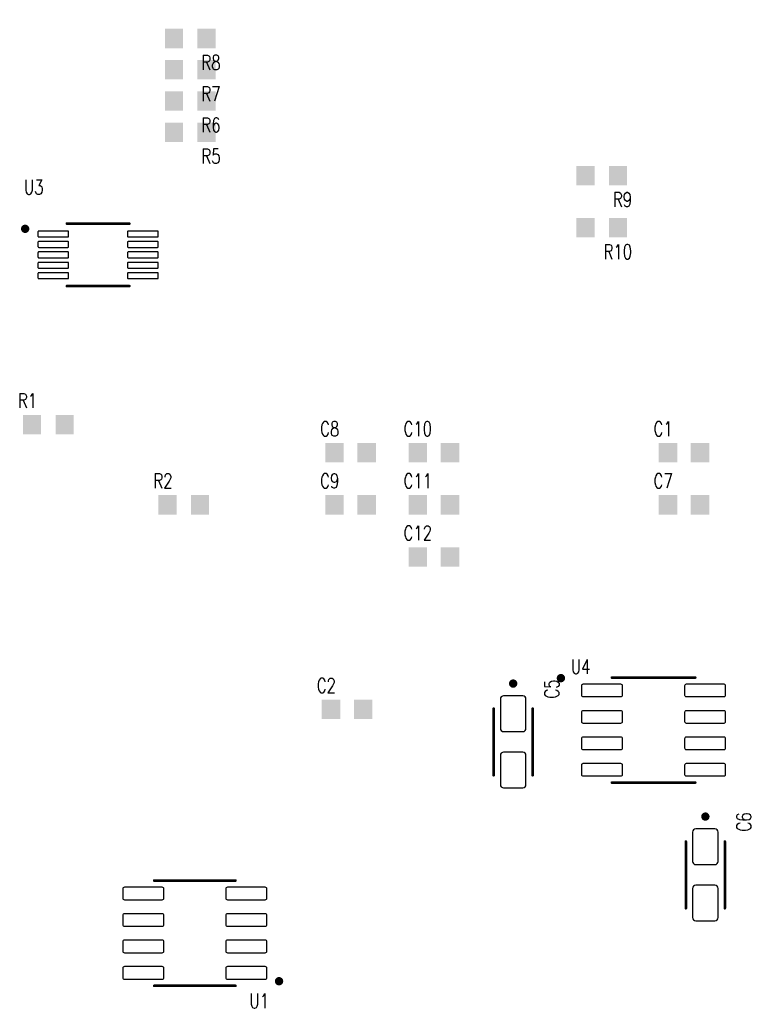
# Model space of a CAD drawing. Extents: x -268 to -157, y -49 to -1.
# Drawn here: x -192.4 to -157.3, y -48.35 to -0.91 of the extents above; entities that cross this region are included whole.
import ezdxf
from ezdxf.enums import TextEntityAlignment as Align

# ---------------------------------------------------------------- set-up
doc = ezdxf.new("R2010")
doc.units = 0
for name, color, linetype in [('DRIL_PLTE_THRU_01', 4, 'CONTINUOUS'), ('DRIL_PLTE_THRU_02', 216, 'CONTINUOUS'), ('PADS_BOT', 6, 'CONTINUOUS'), ('PADS_INNER', 136, 'CONTINUOUS'), ('PADS_TOP', 136, 'CONTINUOUS'), ('PART_NAME_01', 255, 'CONTINUOUS'), ('PART_TOP_2DLINE_126', 255, 'CONTINUOUS')]:
    doc.layers.add(name, color=color, linetype=linetype)
doc.styles.add('W0$1', font='simplex', dxfattribs={"width": 0.75})

# ---------------------------------------------------------------- blocks, each defined once
blk = doc.blocks.new('SMOOTH_0$127')
at = {"const_width": 0.0635}
blk.add_lwpolyline([(-0.03175, 0, 1), (0.03175, 0, 1)], format="xyb", close=True, dxfattribs=at)
blk = doc.blocks.new('PART_BODY_TOP_2')
at = {"layer": 'PART_TOP_2DLINE_126', "const_width": 0.2}
blk.add_lwpolyline([(-4.545, 2.495, 1), (-4.345, 2.495, 1)], format="xyb", close=True, dxfattribs=at)
at = {"layer": 'PART_TOP_2DLINE_126', "const_width": 0.127}
for points in [[(-2, 2.52), (2, 2.52)], [(-2, -2.52), (2, -2.52)]]:
    blk.add_lwpolyline(points, dxfattribs=at)
at = {"layer": 'PART_TOP_2DLINE_126'}
for p in [(-2, 2.52), (2, 2.52), (-2, -2.52), (2, -2.52)]:
    blk.add_blockref('SMOOTH_0$127', p, dxfattribs=at)
blk = doc.blocks.new('DRIL_HOLE_0')
blk.add_lwpolyline([(0, 0, 1), (0, 0, 1)], format="xyb", close=True)
blk = doc.blocks.new('PAD_0')
blk.add_lwpolyline([(0, 0, 1), (0, 0, 1)], format="xyb", close=True)
blk = doc.blocks.new('PAD_3')
blk.add_lwpolyline([(-0.911, -0.295), (0.911, -0.295, 0.414214), (0.985, -0.221), (0.985, 0.221, 0.414214), (0.911, 0.295), (-0.911, 0.295, 0.414214), (-0.985, 0.221), (-0.985, -0.221, 0.414214)], format="xyb", close=True)
blk = doc.blocks.new('STK_TOP_104')
at = {"layer": 'DRIL_PLTE_THRU_01'}
blk.add_blockref('DRIL_HOLE_0', (0, 0), dxfattribs=at)
at = {"layer": 'DRIL_PLTE_THRU_02'}
blk.add_blockref('DRIL_HOLE_0', (0, 0), dxfattribs=at)
at = {"layer": 'PADS_BOT'}
blk.add_blockref('PAD_0', (0, 0), dxfattribs=at)
at = {"layer": 'PADS_INNER'}
blk.add_blockref('PAD_0', (0, 0), dxfattribs=at)
at = {"layer": 'PADS_TOP'}
blk.add_blockref('PAD_3', (0, 0), dxfattribs=at)
blk = doc.blocks.new('SYM_TOP_5')
for name, p in [('PART_BODY_TOP_2', (0, 0)), ('STK_TOP_104', (-2.475, 1.905)), ('STK_TOP_104', (2.475, 1.905)), ('STK_TOP_104', (-2.475, 0.635)), ('STK_TOP_104', (2.475, 0.635)), ('STK_TOP_104', (-2.475, -0.635)), ('STK_TOP_104', (2.475, -0.635)), ('STK_TOP_104', (-2.475, -1.905)), ('STK_TOP_104', (2.475, -1.905))]:
    blk.add_blockref(name, p)
blk = doc.blocks.new('PART_TOP_0')
blk.add_blockref('SYM_TOP_5', (0, 0))
at = {"layer": 'PART_NAME_01', "style": 'W0$1', "width": 0.75}
blk.add_text('U4', height=0.7, dxfattribs=at).set_placement((-3.97, 2.697))
blk = doc.blocks.new('PART_BODY_TOP_3')
at = {"layer": 'PART_TOP_2DLINE_126', "const_width": 0.2}
blk.add_lwpolyline([(-4.14, 2.305, 1), (-3.94, 2.305, 1)], format="xyb", close=True, dxfattribs=at)
at = {"layer": 'PART_TOP_2DLINE_126', "const_width": 0.127}
for points in [[(-1.95, 2.525), (1.95, 2.525)], [(-1.95, -2.525), (1.95, -2.525)]]:
    blk.add_lwpolyline(points, dxfattribs=at)
at = {"layer": 'PART_TOP_2DLINE_126'}
for p in [(-1.95, 2.525), (1.95, 2.525), (-1.95, -2.525), (1.95, -2.525)]:
    blk.add_blockref('SMOOTH_0$127', p, dxfattribs=at)
blk = doc.blocks.new('PAD_6')
blk.add_lwpolyline([(-0.91, -0.3), (0.91, -0.3, 0.414214), (0.985, -0.225), (0.985, 0.225, 0.414214), (0.91, 0.3), (-0.91, 0.3, 0.414214), (-0.985, 0.225), (-0.985, -0.225, 0.414214)], format="xyb", close=True)
blk = doc.blocks.new('STK_TOP_105')
at = {"layer": 'DRIL_PLTE_THRU_01'}
blk.add_blockref('DRIL_HOLE_0', (0, 0), dxfattribs=at)
at = {"layer": 'DRIL_PLTE_THRU_02'}
blk.add_blockref('DRIL_HOLE_0', (0, 0), dxfattribs=at)
at = {"layer": 'PADS_BOT'}
blk.add_blockref('PAD_0', (0, 0), dxfattribs=at)
at = {"layer": 'PADS_INNER'}
blk.add_blockref('PAD_0', (0, 0), dxfattribs=at)
at = {"layer": 'PADS_TOP'}
blk.add_blockref('PAD_6', (0, 0), dxfattribs=at)
blk = doc.blocks.new('SYM_TOP_6')
for name, p in [('PART_BODY_TOP_3', (0, 0)), ('STK_TOP_105', (-2.47, 1.905)), ('STK_TOP_105', (2.47, 1.905)), ('STK_TOP_105', (-2.47, 0.635)), ('STK_TOP_105', (2.47, 0.635)), ('STK_TOP_105', (-2.47, -0.635)), ('STK_TOP_105', (2.47, -0.635)), ('STK_TOP_105', (-2.47, -1.905)), ('STK_TOP_105', (2.47, -1.905))]:
    blk.add_blockref(name, p)
blk = doc.blocks.new('PART_TOP_1')
blk.add_blockref('SYM_TOP_6', (0, 0))
at = {"layer": 'PART_NAME_01', "style": 'W0$1', "width": 0.75}
blk.add_text('U1', height=0.7, rotation=-180, dxfattribs=at).set_placement((-3.56, 2.902), align=Align.TOP_RIGHT)
blk = doc.blocks.new('PART_BODY_TOP_4')
at = {"layer": 'PART_TOP_2DLINE_126', "const_width": 0.127}
for points in [[(-1.6, 0.935), (1.6, 0.935)], [(-1.6, -0.935), (1.6, -0.935)]]:
    blk.add_lwpolyline(points, dxfattribs=at)
at = {"layer": 'PART_TOP_2DLINE_126', "const_width": 0.2}
blk.add_lwpolyline([(-2.9, 0, 1), (-2.7, 0, 1)], format="xyb", close=True, dxfattribs=at)
at = {"layer": 'PART_TOP_2DLINE_126'}
for p in [(-1.6, 0.935), (1.6, 0.935), (-1.6, -0.935), (1.6, -0.935)]:
    blk.add_blockref('SMOOTH_0$127', p, dxfattribs=at)
blk = doc.blocks.new('PAD_9')
blk.add_lwpolyline([(-0.701, -0.615), (0.701, -0.615, 0.414214), (0.855, -0.461), (0.855, 0.461, 0.414214), (0.701, 0.615), (-0.701, 0.615, 0.414214), (-0.855, 0.461), (-0.855, -0.461, 0.414214)], format="xyb", close=True)
blk = doc.blocks.new('STK_TOP_106')
at = {"layer": 'DRIL_PLTE_THRU_01'}
blk.add_blockref('DRIL_HOLE_0', (0, 0), dxfattribs=at)
at = {"layer": 'DRIL_PLTE_THRU_02'}
blk.add_blockref('DRIL_HOLE_0', (0, 0), dxfattribs=at)
at = {"layer": 'PADS_BOT'}
blk.add_blockref('PAD_0', (0, 0), dxfattribs=at)
at = {"layer": 'PADS_INNER'}
blk.add_blockref('PAD_0', (0, 0), dxfattribs=at)
at = {"layer": 'PADS_TOP'}
blk.add_blockref('PAD_9', (0, 0), dxfattribs=at)
blk = doc.blocks.new('SYM_TOP_7')
for name, p in [('PART_BODY_TOP_4', (0, 0)), ('STK_TOP_106', (-1.35, 0)), ('STK_TOP_106', (1.35, 0))]:
    blk.add_blockref(name, p)
blk = doc.blocks.new('PART_TOP_2')
blk.add_blockref('SYM_TOP_7', (0, 0))
at = {"layer": 'PART_NAME_01', "style": 'W0$1', "width": 0.75}
blk.add_text('C5', height=0.7, rotation=-180, dxfattribs=at).set_placement((-3, 1.5), align=Align.TOP_RIGHT)
blk = doc.blocks.new('PART_TOP_3')
blk.add_blockref('SYM_TOP_7', (0, 0))
at = {"layer": 'PART_NAME_01', "style": 'W0$1', "width": 0.75}
blk.add_text('C6', height=0.7, rotation=-180, dxfattribs=at).set_placement((-3, 1.5), align=Align.TOP_RIGHT)
blk = doc.blocks.new('PAD_11')
at = {"const_width": 0.89}
blk.add_lwpolyline([(-0.465, 0), (0.465, 0)], dxfattribs=at)
blk = doc.blocks.new('STK_TOP_109')
at = {"layer": 'DRIL_PLTE_THRU_01'}
blk.add_blockref('DRIL_HOLE_0', (0, 0), dxfattribs=at)
at = {"layer": 'DRIL_PLTE_THRU_02'}
blk.add_blockref('DRIL_HOLE_0', (0, 0), dxfattribs=at)
at = {"layer": 'PADS_BOT'}
blk.add_blockref('PAD_0', (0, 0), dxfattribs=at)
at = {"layer": 'PADS_INNER'}
blk.add_blockref('PAD_0', (0, 0), dxfattribs=at)
at = {"layer": 'PADS_TOP', "rotation": 90}
blk.add_blockref('PAD_11', (0, 0), dxfattribs=at)
blk = doc.blocks.new('SYM_TOP_8')
for p in [(-0.77, 0), (0.77, 0)]:
    blk.add_blockref('STK_TOP_109', p)
blk = doc.blocks.new('PART_TOP_4')
blk.add_blockref('SYM_TOP_8', (0, 0))
at = {"layer": 'PART_NAME_01', "style": 'W0$1', "width": 0.75}
blk.add_text('C1', height=0.7, dxfattribs=at).set_placement((-1.46, 0.8))
blk = doc.blocks.new('PART_TOP_5')
blk.add_blockref('SYM_TOP_8', (0, 0))
at = {"layer": 'PART_NAME_01', "style": 'W0$1', "width": 0.75}
blk.add_text('C10', height=0.7, dxfattribs=at).set_placement((-1.46, 0.8))
blk = doc.blocks.new('PART_TOP_6')
blk.add_blockref('SYM_TOP_8', (0, 0))
at = {"layer": 'PART_NAME_01', "style": 'W0$1', "width": 0.75}
blk.add_text('C11', height=0.7, dxfattribs=at).set_placement((-1.46, 0.8))
blk = doc.blocks.new('PART_TOP_7')
blk.add_blockref('SYM_TOP_8', (0, 0))
at = {"layer": 'PART_NAME_01', "style": 'W0$1', "width": 0.75}
blk.add_text('C12', height=0.7, dxfattribs=at).set_placement((-1.46, 0.8))
blk = doc.blocks.new('PART_TOP_8')
blk.add_blockref('SYM_TOP_8', (0, 0))
at = {"layer": 'PART_NAME_01', "style": 'W0$1', "width": 0.75}
blk.add_text('C2', height=0.7, dxfattribs=at).set_placement((-1.46, 0.8))
blk = doc.blocks.new('PART_TOP_9')
blk.add_blockref('SYM_TOP_8', (0, 0))
at = {"layer": 'PART_NAME_01', "style": 'W0$1', "width": 0.75}
blk.add_text('C7', height=0.7, dxfattribs=at).set_placement((-1.46, 0.8))
blk = doc.blocks.new('PART_TOP_10')
blk.add_blockref('SYM_TOP_8', (0, 0))
at = {"layer": 'PART_NAME_01', "style": 'W0$1', "width": 0.75}
blk.add_text('C8', height=0.7, dxfattribs=at).set_placement((-1.46, 0.8))
blk = doc.blocks.new('PART_TOP_11')
blk.add_blockref('SYM_TOP_8', (0, 0))
at = {"layer": 'PART_NAME_01', "style": 'W0$1', "width": 0.75}
blk.add_text('C9', height=0.7, dxfattribs=at).set_placement((-1.46, 0.8))
blk = doc.blocks.new('PAD_13')
at = {"const_width": 0.87}
blk.add_lwpolyline([(-0.465, 0), (0.465, 0)], dxfattribs=at)
blk = doc.blocks.new('STK_TOP_111')
at = {"layer": 'DRIL_PLTE_THRU_01'}
blk.add_blockref('DRIL_HOLE_0', (0, 0), dxfattribs=at)
at = {"layer": 'DRIL_PLTE_THRU_02'}
blk.add_blockref('DRIL_HOLE_0', (0, 0), dxfattribs=at)
at = {"layer": 'PADS_BOT'}
blk.add_blockref('PAD_0', (0, 0), dxfattribs=at)
at = {"layer": 'PADS_INNER'}
blk.add_blockref('PAD_0', (0, 0), dxfattribs=at)
at = {"layer": 'PADS_TOP', "rotation": 90}
blk.add_blockref('PAD_13', (0, 0), dxfattribs=at)
blk = doc.blocks.new('SYM_TOP_10')
for p in [(-0.78, 0), (0.78, 0)]:
    blk.add_blockref('STK_TOP_111', p)
blk = doc.blocks.new('PART_TOP_12')
blk.add_blockref('SYM_TOP_10', (0, 0))
at = {"layer": 'PART_NAME_01', "style": 'W0$1', "width": 0.75}
blk.add_text('R1', height=0.7, dxfattribs=at).set_placement((-1.46, 0.8))
blk = doc.blocks.new('PART_TOP_13')
blk.add_blockref('SYM_TOP_10', (0, 0))
at = {"layer": 'PART_NAME_01', "style": 'W0$1', "width": 0.75}
blk.add_text('R10', height=0.7, rotation=-180, dxfattribs=at).set_placement((-1.46, 0.8), align=Align.TOP_RIGHT)
blk = doc.blocks.new('PART_TOP_14')
blk.add_blockref('SYM_TOP_10', (0, 0))
at = {"layer": 'PART_NAME_01', "style": 'W0$1', "width": 0.75}
blk.add_text('R2', height=0.7, dxfattribs=at).set_placement((-1.46, 0.8))
blk = doc.blocks.new('PART_TOP_15')
blk.add_blockref('SYM_TOP_10', (0, 0))
at = {"layer": 'PART_NAME_01', "style": 'W0$1', "width": 0.75}
blk.add_text('R5', height=0.7, rotation=-180, dxfattribs=at).set_placement((-1.46, 0.8), align=Align.TOP_RIGHT)
blk = doc.blocks.new('PART_TOP_16')
blk.add_blockref('SYM_TOP_10', (0, 0))
at = {"layer": 'PART_NAME_01', "style": 'W0$1', "width": 0.75}
blk.add_text('R6', height=0.7, rotation=-180, dxfattribs=at).set_placement((-1.46, 0.8), align=Align.TOP_RIGHT)
blk = doc.blocks.new('PART_TOP_17')
blk.add_blockref('SYM_TOP_10', (0, 0))
at = {"layer": 'PART_NAME_01', "style": 'W0$1', "width": 0.75}
blk.add_text('R7', height=0.7, rotation=-180, dxfattribs=at).set_placement((-1.46, 0.8), align=Align.TOP_RIGHT)
blk = doc.blocks.new('PART_TOP_18')
blk.add_blockref('SYM_TOP_10', (0, 0))
at = {"layer": 'PART_NAME_01', "style": 'W0$1', "width": 0.75}
blk.add_text('R8', height=0.7, rotation=-180, dxfattribs=at).set_placement((-1.46, 0.8), align=Align.TOP_RIGHT)
blk = doc.blocks.new('PART_TOP_19')
blk.add_blockref('SYM_TOP_10', (0, 0))
at = {"layer": 'PART_NAME_01', "style": 'W0$1', "width": 0.75}
blk.add_text('R9', height=0.7, rotation=-180, dxfattribs=at).set_placement((-1.46, 0.8), align=Align.TOP_RIGHT)
blk = doc.blocks.new('PART_BODY_TOP_9')
at = {"layer": 'PART_TOP_2DLINE_126', "const_width": 0.2}
blk.add_lwpolyline([(-3.6, 1.25, 1), (-3.4, 1.25, 1)], format="xyb", close=True, dxfattribs=at)
at = {"layer": 'PART_TOP_2DLINE_126', "const_width": 0.127}
for points in [[(-1.5, 1.5), (1.5, 1.5)], [(-1.5, -1.5), (1.5, -1.5)]]:
    blk.add_lwpolyline(points, dxfattribs=at)
at = {"layer": 'PART_TOP_2DLINE_126'}
for p in [(-1.5, 1.5), (1.5, 1.5), (-1.5, -1.5), (1.5, -1.5)]:
    blk.add_blockref('SMOOTH_0$127', p, dxfattribs=at)
blk = doc.blocks.new('PAD_17')
blk.add_lwpolyline([(-0.7, -0.14), (0.7, -0.14, 0.414214), (0.735, -0.105), (0.735, 0.105, 0.414214), (0.7, 0.14), (-0.7, 0.14, 0.414214), (-0.735, 0.105), (-0.735, -0.105, 0.414214)], format="xyb", close=True)
blk = doc.blocks.new('STK_TOP_103')
at = {"layer": 'DRIL_PLTE_THRU_01'}
blk.add_blockref('DRIL_HOLE_0', (0, 0), dxfattribs=at)
at = {"layer": 'DRIL_PLTE_THRU_02'}
blk.add_blockref('DRIL_HOLE_0', (0, 0), dxfattribs=at)
at = {"layer": 'PADS_BOT'}
blk.add_blockref('PAD_0', (0, 0), dxfattribs=at)
at = {"layer": 'PADS_INNER'}
blk.add_blockref('PAD_0', (0, 0), dxfattribs=at)
at = {"layer": 'PADS_TOP'}
blk.add_blockref('PAD_17', (0, 0), dxfattribs=at)
blk = doc.blocks.new('SYM_TOP_12')
for name, p in [('PART_BODY_TOP_9', (0, 0)), ('STK_TOP_103', (-2.15, 1)), ('STK_TOP_103', (2.15, 1)), ('STK_TOP_103', (-2.15, 0.5)), ('STK_TOP_103', (2.15, 0.5)), ('STK_TOP_103', (-2.15, 0)), ('STK_TOP_103', (2.15, 0)), ('STK_TOP_103', (-2.15, -0.5)), ('STK_TOP_103', (2.15, -0.5)), ('STK_TOP_103', (-2.15, -1)), ('STK_TOP_103', (2.15, -1))]:
    blk.add_blockref(name, p)
blk = doc.blocks.new('PART_TOP_21')
blk.add_blockref('SYM_TOP_12', (0, 0))
at = {"layer": 'PART_NAME_01', "style": 'W0$1', "width": 0.75}
blk.add_text('U3', height=0.7, dxfattribs=at).set_placement((-3.56, 2.902))

msp = doc.modelspace()

# ---------------------------------------------------------------- block references
for name, p, rotation in [('PART_TOP_18', (-184.223, -1.807), 180), ('PART_TOP_17', (-184.223, -3.307), 180), ('PART_TOP_16', (-184.223, -4.807), 180), ('PART_TOP_15', (-184.223, -6.307), 180), ('PART_TOP_19', (-164.477, -8.389), 180), ('PART_TOP_13', (-164.477, -10.891), 180), ('PART_TOP_2', (-168.726, -35.569), 270), ('PART_TOP_3', (-159.504, -41.953), 270), ('PART_TOP_1', (-184, -44.75), 180)]:
    msp.add_blockref(name, p, dxfattribs=dict(rotation=rotation))
for name, p in [('PART_TOP_21', (-188.642, -12.191)), ('PART_TOP_12', (-191.03, -20.34)), ('PART_TOP_10', (-176.53, -21.69)), ('PART_TOP_5', (-172.53, -21.69)), ('PART_TOP_4', (-160.53, -21.69)), ('PART_TOP_14', (-184.53, -24.19)), ('PART_TOP_11', (-176.53, -24.19)), ('PART_TOP_6', (-172.53, -24.19)), ('PART_TOP_9', (-160.53, -24.19)), ('PART_TOP_7', (-172.53, -26.69)), ('PART_TOP_0', (-161.99, -35.003)), ('PART_TOP_8', (-176.692, -34.011))]:
    msp.add_blockref(name, p)

doc.saveas('drawing.dxf')
